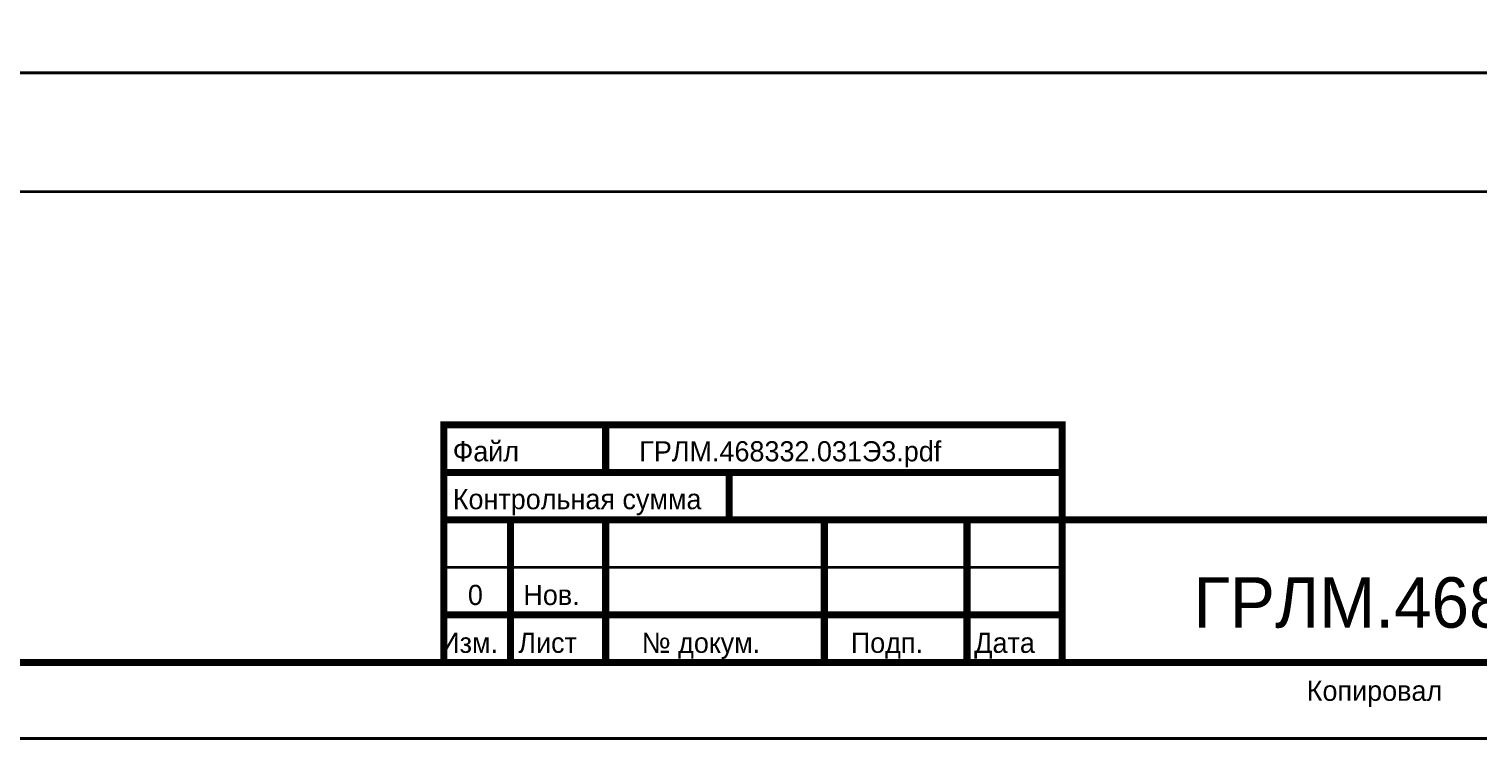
# Model space of a CAD drawing. Header units: millimetres. Extents: x 0 to 420, y 0 to 297.
# Drawn here: x 186.4 to 338.7, y -0.1 to 74.6 of the extents above; entities that cross this region are included whole.
import ezdxf

# ---------------------------------------------------------------- set-up
doc = ezdxf.new("R2010")
doc.units = ezdxf.units.MM
doc.layers.add('Sheet', color=255, linetype='Continuous')

msp = doc.modelspace()

# ---------------------------------------------------------------- linework, layer by layer
at = {"layer": 'Sheet'}
for points, const_width in [([(0.1, 297), (419.9, 297), (419.9, 0), (0.1, 0), (0.1, 297)], 0.3), ([(0.1, 297), (419.9, 297), (419.9, 0), (0.1, 0), (0.1, 297)], 0.3), ([(0.1, 297), (0.1, 0), (419.9, 0), (419.9, 297), (0.1, 297), (0.1, 297)], 0.0991), ([(0.1, 297), (0.1, 0), (419.9, 0), (419.9, 297), (0.1, 297), (0.1, 297)], 0.0991), ([(20.09, 292), (414.92, 292), (414.92, 8), (20.09, 8), (20.09, 292)], 0.749), ([(229.99, 32.99), (294.97, 32.99), (294.97, 23), (229.99, 23), (229.99, 32.99)], 0.749), ([(229.99, 23), (414.92, 23), (414.92, 8), (229.99, 8), (229.99, 23)], 0.749)]:
    msp.add_lwpolyline(points, close=True, dxfattribs=dict(at, const_width=const_width))
for points, const_width in [([(347.44, 69.99), (165.03, 69.99)], 0.3), ([(347.44, 57.49), (165.03, 57.49)], 0.3), ([(246.99, 32.99), (246.99, 27.98)], 0.749), ([(229.99, 27.98), (294.97, 27.98)], 0.749), ([(259.98, 27.98), (259.98, 23)], 0.749), ([(236.99, 23), (236.99, 8)], 0.749), ([(246.99, 23), (246.99, 8)], 0.749), ([(269.98, 23), (269.98, 8)], 0.749), ([(284.98, 23), (284.98, 8)], 0.749), ([(294.97, 23), (294.97, 8)], 0.749), ([(294.97, 18), (229.99, 18)], 0.3), ([(294.97, 13), (229.99, 13)], 0.749)]:
    msp.add_lwpolyline(points, dxfattribs=dict(at, const_width=const_width))

# ---------------------------------------------------------------- texts
for s, height, p in [('Файл', 2.12, (230.92, 29.14)), ('ГРЛМ.468332.031Э3.pdf', 2.1195, (250.52, 29.14)), ('Контрольная сумма', 2.1195, (230.92, 24.11)), ('ГРЛМ.468332.031Э3', 5.2988, (308.78, 11.66)), ('0', 2.12, (232.51, 14.04)), ('Нов.', 2.12, (238.34, 14.04)), ('Изм.', 2.12, (229.6, 9.01)), ('Лист', 2.12, (237.81, 9.01)), ('№ докум.', 2.12, (250.78, 9.01)), ('Подп.', 2.12, (272.76, 9.01)), ('Дата', 2.12, (285.74, 9.01)), ('Копировал', 2.12, (320.69, 3.97))]:
    msp.add_text(s, height=height, dxfattribs=at).set_placement(p)

doc.saveas('drawing.dxf')
